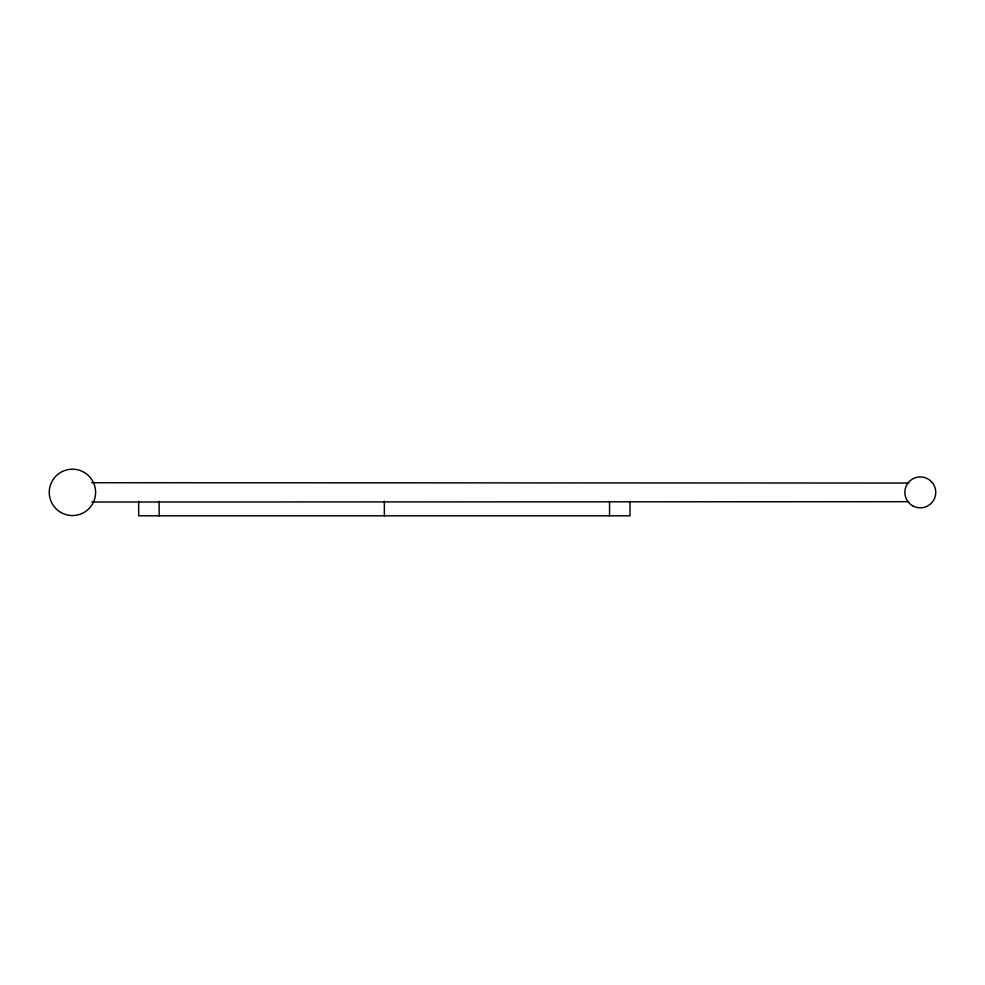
<?xml version="1.0" encoding="UTF-8"?>
<svg xmlns="http://www.w3.org/2000/svg" width="985" height="985" viewBox="0 0 985 985"><rect width="100%" height="100%" fill="white"/><g stroke="black" fill="none" stroke-linecap="round" stroke-linejoin="round"><path stroke-width="1.48" d="M91.74 482.724L908.712 483.044M91.74 502.03L908.712 501.697M630.018 501.316L630.018 515.808L138.676 515.808L138.676 501.316M609.543 501.316L609.543 515.808M384.347 501.316L384.347 515.808M159.139 501.316L159.139 515.808M60.836 512.446A23.172 23.172 0 0 0 95.607 492.377A23.172 23.172 0 0 0 60.836 472.308A23.172 23.172 0 0 0 60.836 512.446M912.578 505.761A15.452 15.452 0 0 0 935.75 492.377A15.452 15.452 0 0 0 912.578 478.993A15.452 15.452 0 0 0 912.578 505.761"/></g></svg>
